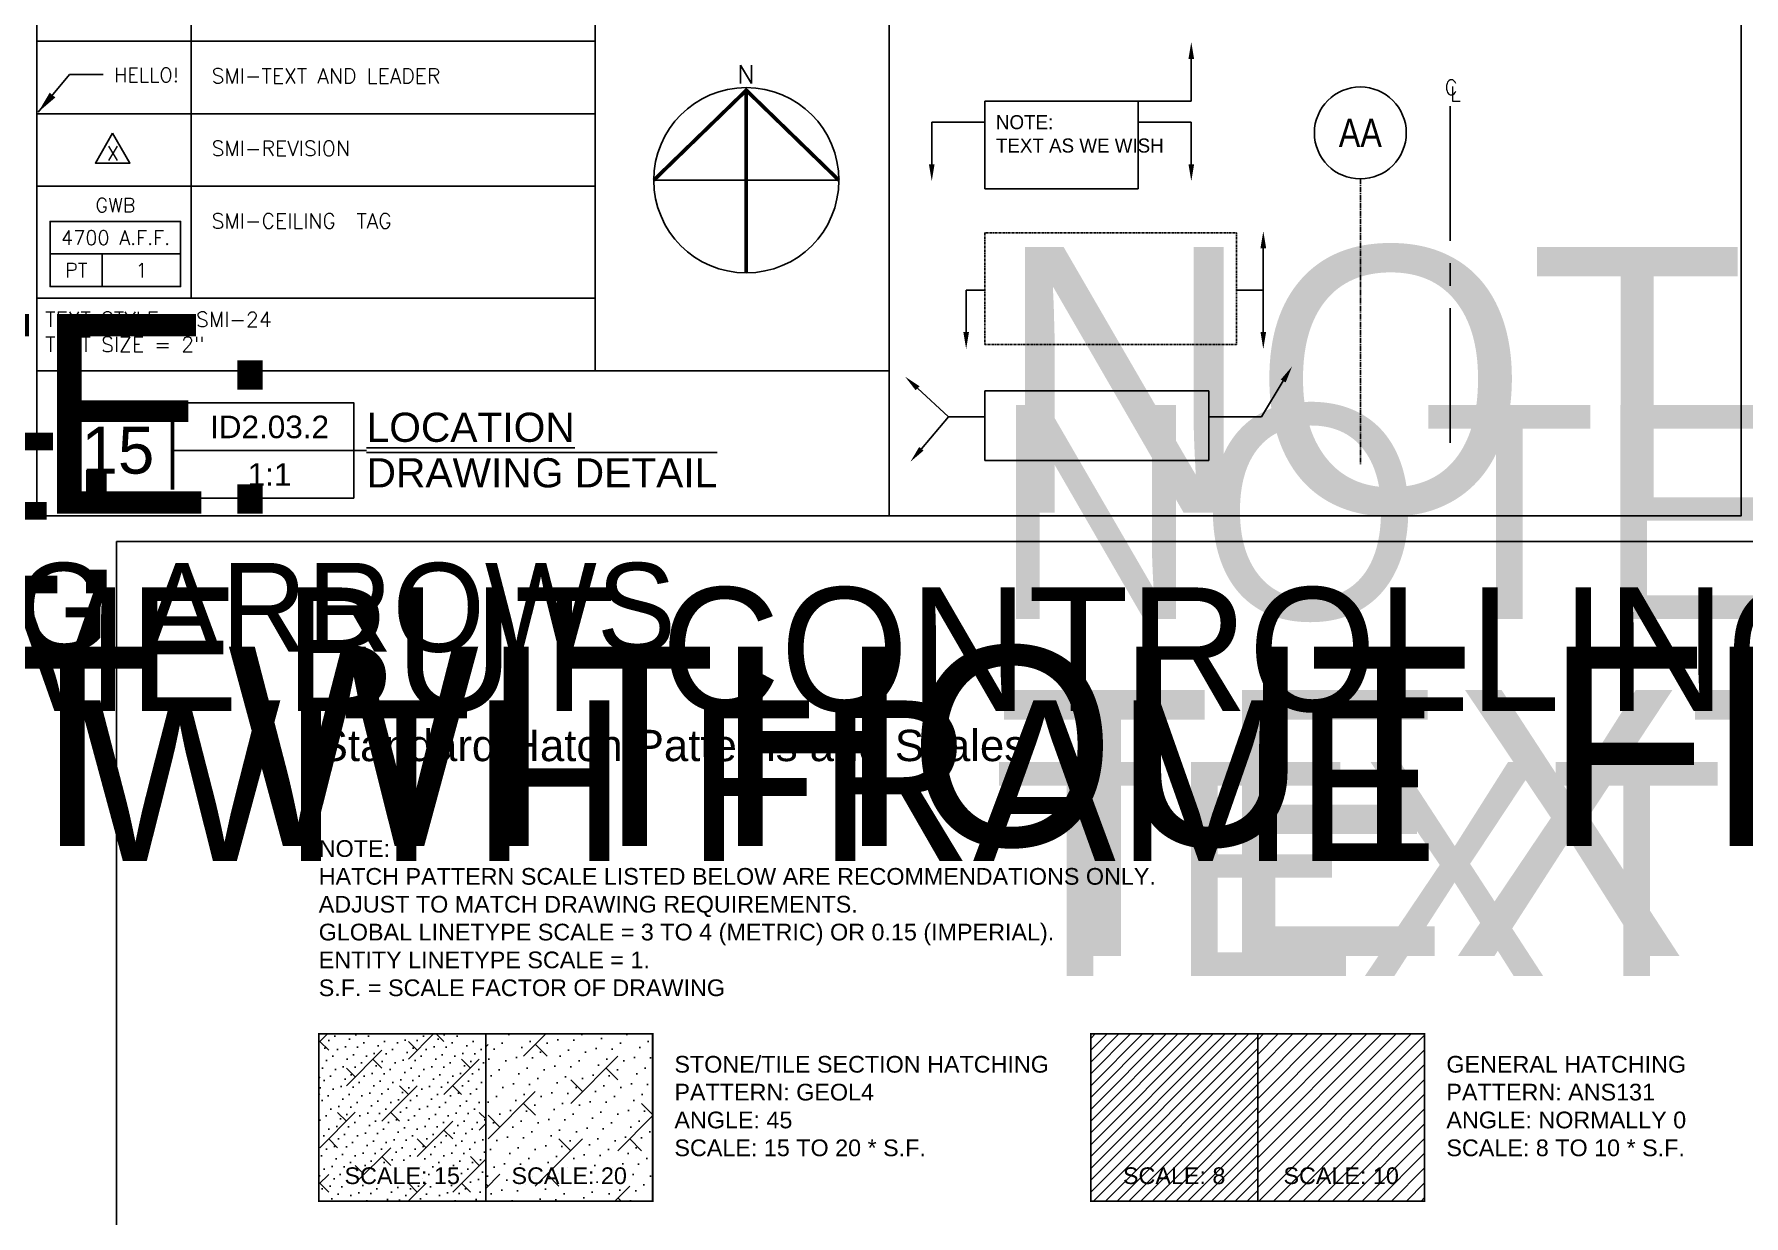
# Model space of a CAD drawing. Header units: inches. Extents: x -8208 to 9368, y -1840 to 1831.
# Drawn here: x -4414.5 to -4109.8, y 779.2 to 989.7 of the extents above; entities that cross this region are included whole.
import ezdxf
from ezdxf.enums import TextEntityAlignment as Align

# ---------------------------------------------------------------- set-up
doc = ezdxf.new("R2018")
doc.units = ezdxf.units.IN
doc.header["$MEASUREMENT"] = 0
doc.linetypes.add('CENTER2', pattern=[1.125, 0.75, -0.125, 0.125, -0.125])
doc.linetypes.add('HIDDEN2', pattern=[0.1875, 0.125, -0.0625])
for name, color, linetype in [('I-Anno-Code', 2, 'Continuous'), ('SM-A-NOTE', 2, 'Continuous'), ('SM-COM-TEXT', 2, 'Continuous'), ('SM-I-SECTION_HATCH', 8, 'Continuous'), ('SM-RCP-TEXT', 2, 'Continuous')]:
    doc.layers.add(name, color=color, linetype=linetype)
doc.styles.add('ATTRIBUTES-1', font='romans.shx', dxfattribs={"height": 0.082031})
doc.styles.add('Grid_STANDARD', font='ARIALN.TTF')
doc.styles.add('ROMANS65', font='ROMANS.shx', dxfattribs={"height": 6.5})
doc.styles.add('SHT_ARIAL', font='arial.ttf')
doc.styles.add('SMI-1', font='romans.shx', dxfattribs={"height": 0.082031})
doc.styles.add('SMI-24', font='romans.shx', dxfattribs={"height": 2})
doc.styles.add('SMI-32', font='romans.shx', dxfattribs={"height": 2.667969})
doc.styles.add('SMM-25', font='romans.shx', dxfattribs={"height": 50})
doc.styles.add('SMM_ARIAL', font='arial.ttf')
doc.dimstyles.new('SMI-32', dxfattribs={"dimscale": 32, "dimtxt": 2.667969, "dimasz": 0.125, "dimexe": 0.078125, "dimexo": 0.078125, "dimgap": 0.0625, "dimtad": 1, "dimdec": 4, "dimrnd": 0.25, "dimzin": 3, "dimdsep": 46, "dimlunit": 4, "dimtxsty": 'SMI-32', "dimblk": 'SMI-thick', "dimcen": 0.09375, "dimclrd": 1, "dimclre": 1, "dimclrt": 2, "dimadec": 0, "dimazin": 0, "dimtfac": 0.09375, "dimtdec": 4, "dimtmove": 2, "dimatfit": 3, "dimfxl": 0.078125, "dimfrac": 2, "dimtolj": 1, "dimtzin": 3, "dimarcsym": 0})

# ---------------------------------------------------------------- blocks, each defined once
blk = doc.blocks.new('*U143')
at = {"color": 1, "linetype": 'ByBlock'}
for points in [[(39.38, 0.85, 0.8, 0, 0), (39.38, 3.26, 0, 0, 0)], [(-2.66, -11, 0.8, 0, 0), (-2.66, -13.41, 0, 0, 0)], [(39.38, -11, 0.8, 0, 0), (39.38, -13.41, 0, 0, 0)]]:
    blk.add_lwpolyline(points, format="xyseb", dxfattribs=at)
for points in [[(39.38, -5.08), (39.38, 0.85)], [(0, -5.08), (-2.66, -5.08)], [(-2.66, -5.08), (-2.66, -11)], [(35.61, -5.08), (39.38, -5.08)], [(35.61, -5.08), (39.38, -5.08)], [(39.38, -5.08), (39.38, -11)]]:
    blk.add_lwpolyline(points, dxfattribs=at)
at = {"layer": 'Defpoints', "color": 67, "linetype": 'HIDDEN2'}
for p, q in [((0, 3.02), (0, -12.75)), ((35.61, 3.02), (0, 3.02)), ((35.61, -12.75), (35.61, 3.02)), ((0, -12.75), (35.61, -12.75))]:
    blk.add_line(p, q, dxfattribs=at)
at = {"layer": 'I-Anno-Code', "lineweight": 30, "flags": 104}
blk.add_attdef('Text', text='', height=2, dxfattribs=at).set_placement((1.55, 1.03), align=Align.TOP_LEFT)
blk = doc.blocks.new('*U147')
at = {"color": 0, "linetype": 'ByBlock'}
for p, q in [((0, 3.02), (0, -6.81)), ((31.66, 3.02), (0, 3.02)), ((31.66, -6.81), (31.66, 3.02)), ((0, -6.81), (31.66, -6.81))]:
    blk.add_line(p, q, dxfattribs=at)
at = {"color": 1, "linetype": 'ByBlock'}
for points in [[(-9.53, 3.39, 0.8, 0, 0), (-11.29, 5.02, 0, 0, 0)], [(42.2, 4.42, 0.8, 0, 0), (43.45, 6.47, 0, 0, 0)], [(-9, -5.17, 0.8, 0, 0), (-10.55, -7.01, 0, 0, 0)]]:
    blk.add_lwpolyline(points, format="xyseb", dxfattribs=at)
for points in [[(-5.18, -0.64), (-9.53, 3.39)], [(39.11, -0.64), (42.2, 4.42)], [(-5.18, -0.64), (-9, -5.17)], [(0.09, -0.64), (-5.18, -0.64)], [(0.09, -0.64), (-5.18, -0.64)], [(31.57, -0.64), (39.11, -0.64)]]:
    blk.add_lwpolyline(points, dxfattribs=at)
at = {"layer": 'I-Anno-Code', "lineweight": 30, "flags": 104}
blk.add_attdef('Text', text='', height=2, dxfattribs=at).set_placement((1.55, 1.03), align=Align.TOP_LEFT)
blk = doc.blocks.new('SM REF TAG-L')
at = {"color": 1, "linetype": 'Continuous'}
blk.add_line((14.03, 0), (38.98, 0), dxfattribs=at)
at = {"color": 2, "linetype": 'Continuous'}
blk.add_lwpolyline([(37.38, -6.12), (0, -6.12), (0, 6.12), (37.38, 6.12)], close=True, dxfattribs=at)
at = {"color": 1, "linetype": 'Continuous', "const_width": 0.5}
blk.add_lwpolyline([(14.03, 5.15), (14.03, -5.05)], dxfattribs=at)
at = {"color": 1, "style": 'SHT_ARIAL'}
for tag, p in [('TITLE2', (39, 6.12)), ('%%UTITLE2', (39, 1.11)), ('%%OTITLE1', (39, -4.74))]:
    blk.add_attdef(tag, p, '', height=3.75, dxfattribs=at)
at = {"color": 1, "linetype": 'Continuous', "style": 'SHT_ARIAL'}
for tag, p in [('SHEET', (26.52, 3.03)), ('SCALE', (26.52, -3.09))]:
    blk.add_attdef(tag, text='', height=2.67, dxfattribs=at).set_placement(p, align=Align.MIDDLE)
at = {"color": 1, "style": 'SHT_ARIAL'}
blk.add_attdef('NO', text='', height=6.03, dxfattribs=at).set_placement((7.02, -0.01), align=Align.MIDDLE)
blk = doc.blocks.new('SMI-thick')
at = {"color": 0, "linetype": 'Continuous'}
blk.add_line((-1.078, 0), (1.078, 0), dxfattribs=at)
at = {"color": 4, "linetype": 'Continuous'}
blk.add_line((0.386, 0.386), (-0.386, -0.386), dxfattribs=at)
blk = doc.blocks.new('SMI-REVISION')
at = {"color": 2}
blk.add_lwpolyline([(2.44, 4.23), (0, 0), (4.89, 0)], close=True, dxfattribs=at)
at = {"color": 2, "style": 'ATTRIBUTES-1'}
blk.add_attdef('REV_NO.', text='', height=2, dxfattribs=at).set_placement((2.46, 0.39), align=Align.CENTER)
blk = doc.blocks.new('*U139')
at = {"color": 8, "linetype": 'CENTER2'}
blk.add_line((0, 0), (0, -40.33), dxfattribs=at)
at = {"color": 4, "linetype": 'Continuous'}
blk.add_circle((0, 6.5), 6.5, dxfattribs=at)
at = {"color": 0, "linetype": 'Continuous', "style": 'Grid_STANDARD'}
blk.add_attdef('XX', text='', height=4, dxfattribs=at).set_placement((0, 6.5), align=Align.MIDDLE_CENTER)
blk = doc.blocks.new('*U142')
at = {"color": 0, "linetype": 'ByBlock'}
for p, q in [((0, 3.02), (0, -9.4)), ((21.66, 3.02), (0, 3.02)), ((21.66, -9.4), (21.66, 3.02)), ((0, -9.4), (21.66, -9.4))]:
    blk.add_line(p, q, dxfattribs=at)
at = {"color": 1, "linetype": 'ByBlock'}
for points in [[(29.19, 8.95, 0.8, 0, 0), (29.19, 11.35, 0, 0, 0)], [(-7.53, -5.91, 0.8, 0, 0), (-7.53, -8.31, 0, 0, 0)], [(29.19, -5.91, 0.8, 0, 0), (29.19, -8.31, 0, 0, 0)]]:
    blk.add_lwpolyline(points, format="xyseb", dxfattribs=at)
for points in [[(29.19, 3.02), (29.19, 8.95)], [(21.66, 3.02), (29.19, 3.02)], [(0, 0.02), (-7.53, 0.02)], [(-7.53, 0.02), (-7.53, -5.91)], [(21.66, 0.02), (29.19, 0.02)], [(29.19, 0.02), (29.19, -5.91)]]:
    blk.add_lwpolyline(points, dxfattribs=at)
at = {"layer": 'I-Anno-Code', "lineweight": 30, "flags": 104}
blk.add_attdef('Text', text='', height=2, dxfattribs=at).set_placement((1.55, 1.03), align=Align.TOP_LEFT)
blk = doc.blocks.new('SMI-ceiling_tag')
at = {"color": 1}
blk.add_line((-11.08, -6.91), (-11.08, -2.3), dxfattribs=at)
blk.add_lwpolyline([(-18.46, -2.3), (0, -2.3), (0, 2.3), (-18.46, 2.3)], close=True, dxfattribs=at)
at = {"color": 3}
blk.add_lwpolyline([(-18.46, 2.3), (-18.46, -6.91), (0, -6.91), (0, 2.3), (-18.46, 2.3)], dxfattribs=at)
at = {"color": 2, "style": 'ATTRIBUTES-1'}
for tag, p in [('MATERIAL', (-9.23, 4.6)), ('C.HEIGHT', (-9.2, 0)), ('FINISH', (-14.77, -4.6)), ('NO.', (-5.54, -4.66))]:
    blk.add_attdef(tag, text='', height=2, dxfattribs=at).set_placement(p, align=Align.MIDDLE_CENTER)
blk = doc.blocks.new('SMI-NORTH')
at = {"color": 8, "linetype": 'Continuous'}
blk.add_line((0.5156, 0), (-0.5156, 0), dxfattribs=at)
at = {"color": 8, "linetype": 'Continuous', "const_width": 0.0206}
for points in [[(-0.5156, 0), (0, 0.501), (0.5156, 0)], [(0, -0.5156), (0, 0.5053)]]:
    blk.add_lwpolyline(points, dxfattribs=at)
at = {"color": 8, "linetype": 'Continuous'}
blk.add_circle((0, 0), 0.5156, dxfattribs=at)
at = {"color": 2, "linetype": 'Continuous', "style": 'ROMANS65'}
blk.add_text('N', height=0.1005, dxfattribs=at).set_placement((-0.0486, 0.5393))
blk = doc.blocks.new('*U208')
at = {"color": 8, "linetype": 'CENTER2'}
blk.add_line((0, -0.1062), (0, -2.0993), dxfattribs=at)
at = {"color": 2, "char_height": 0.082, "style": 'SMI-1'}
for s, insert, width, attachment_point in [('C', (-0.0309, 0.039), 0.067323, 1), ('L', (0, -0.0794), 0.091696, 7)]:
    blk.add_mtext(s, dxfattribs=dict(at, insert=insert, width=width, attachment_point=attachment_point))

msp = doc.modelspace()

# ---------------------------------------------------------------- hatches: boundary and pattern name
h = msp.add_hatch()
h.set_pattern_fill('ANSI31', color=256, scale=14.88003, style=0)
h.set_pattern_definition([(45, (-4399.8197, 483.5681), (-1.315221, 1.315221), [])])
h.paths.add_polyline_path([(-4166.67594, 811.61355), (-4196.436, 811.61355), (-4196.436, 781.85349), (-4166.67594, 781.85349)])
at = {"layer": 'SM-I-SECTION_HATCH'}
h = msp.add_hatch(dxfattribs=at)
h.set_pattern_fill('GEOL4', color=256, scale=22.320045, angle=45, style=0)
h.set_pattern_definition([(45, (-4404.636, 485.1464), (4.734796, 11.04786), [8.92802, -13.39203]), (135, (-4401.48, 485.146), (-11.04786, -4.7348), [2.232, -8.92802, 2.232, -4.464]), (135, (-4399.901, 489.881), (-11.04786, -4.7348), [2.232, -4.464, 2.232, -8.92802]), (135, (-4403.4524, 484.9097), (-9.86416, 5.918496), [0, -2.008804, 0, -2.455205, 0, -2.232004]), (135, (-4402.3476, 485.6988), (-9.86416, 5.918496), [0, -2.008804, 0, -2.008804, 0, -2.678405])])
h.paths.add_polyline_path([(-4334.03278, 781.85349), (-4334.03278, 811.61355), (-4363.79284, 811.61355), (-4363.79284, 781.85349)])
h = msp.add_hatch(dxfattribs=at)
h.set_pattern_fill('GEOL4', color=256, scale=29.76006, angle=45, style=0)
h.set_pattern_definition([(45, (-4405.162, 485.6725), (6.31306, 14.73048), [11.904, -17.85604]), (135, (-4400.953, 485.673), (-14.7305, -6.31306), [2.976, -11.904, 2.976, -5.952]), (135, (-4398.849, 491.986), (-14.7305, -6.31306), [2.976, -5.952, 2.976, -11.904]), (135, (-4403.584, 485.357), (-13.152212, 7.891327), [0, -2.678405, 0, -3.273607, 0, -2.976006]), (135, (-4402.111, 486.409), (-13.152212, 7.891327), [0, -2.678405, 0, -2.678405, 0, -3.571207])])
h.paths.add_polyline_path([(-4304.27272, 811.61355), (-4334.03278, 811.61355), (-4334.03278, 781.85349), (-4304.27272, 781.85349)])
h = msp.add_hatch(dxfattribs=at)
h.set_pattern_fill('ANSI31', color=256, scale=11.904024, style=0)
h.set_pattern_definition([(45, (-4399.8197, 483.5681), (-1.052177, 1.052177), [])])
h.paths.add_polyline_path([(-4196.436, 781.85349), (-4196.436, 811.61355), (-4226.19606, 811.61355), (-4226.19606, 781.85349)])

# ---------------------------------------------------------------- linework, layer by layer
for p, q in [((-4386.50142, 1160.12631), (-4386.50142, 942.68148)), ((-4314.53821, 1160.12631), (-4314.53821, 929.76146)), ((-4414.04521, 988.46724), (-4314.53821, 988.46724)), ((-4414.04521, 975.54722), (-4314.53821, 975.54722)), ((-4414.04521, 962.62721), (-4314.53821, 962.62721)), ((-4414.04521, 942.68148), (-4314.53821, 942.68148)), ((-4414.04521, 929.76146), (-4262.14829, 929.76146))]:
    msp.add_line(p, q)
at = {"color": 30}
msp.add_lwpolyline([(-4262.14829, 1160.12631), (-4414.04521, 1160.12631), (-4414.04521, 903.92144), (-4262.14829, 903.92144)], dxfattribs=at)
for points in [[(-4262.14829, 903.92144), (-4110.25138, 903.92144), (-4110.25138, 1160.12631), (-4262.14829, 1160.12631)], [(-4399.81965, 899.31618), (-3750.15812, 899.31618), (-3750.15812, 433.84582), (-4399.81965, 433.84582)]]:
    msp.add_lwpolyline(points, close=True, dxfattribs=at)
at = {"const_width": 0.2976}
for points in [[(-4363.79284, 781.85349), (-4334.03278, 781.85349), (-4334.03278, 811.61355), (-4363.79284, 811.61355)], [(-4334.03278, 781.85349), (-4304.27272, 781.85349), (-4304.27272, 811.61355), (-4334.03278, 811.61355)], [(-4226.19606, 781.85349), (-4196.436, 781.85349), (-4196.436, 811.61355), (-4226.19606, 811.61355)], [(-4196.436, 781.85349), (-4166.67594, 781.85349), (-4166.67594, 811.61355), (-4196.436, 811.61355)]]:
    msp.add_lwpolyline(points, close=True, dxfattribs=at)

# ---------------------------------------------------------------- block references
at = {"color": 1}
ref = msp.add_blockref('*U142', (-4245.04431, 974.00516), dxfattribs=dict(at, xscale=1.259842519685039, yscale=1.259842519685039, zscale=1.259842519685039))
lines = msp.add_mtext('NOTE:\\PTEXT AS WE WISH', dxfattribs={"layer": 'I-Anno-Code', "insert": (-4243.08722, 975.29837), "char_height": 2.5, "attachment_point": 1})
ref.add_attrib('Text', '', (-4243.08722, 975.29837), dxfattribs={"flags": 104}).embed_mtext(lines)
at = {"xscale": 32, "yscale": 32, "zscale": 32}
for name, p in [('SMI-NORTH', (-4287.58384, 963.69951)), ('*U208', (-4162.14451, 980.31399))]:
    msp.add_blockref(name, p, dxfattribs=at)
at = {"xscale": 1.259842519685039, "yscale": 1.259842519685039, "zscale": 1.259842519685039}
for name, p, values in [('*U139', (-4178.13722, 963.93937), {'XX': 'AA'}), ('SMI-REVISION', (-4403.59916, 966.74867), {'REV_NO.': 'X'})]:
    msp.add_blockref(name, p, dxfattribs=at).add_auto_attribs(values)
ref = msp.add_blockref('*U143', (-4245.04431, 950.52603), dxfattribs=dict(xscale=1.259842519685039, yscale=1.259842519685039, zscale=1.259842519685039))
lines = msp.add_mtext('NOTE: \\PTEXT WITHOUT FRAME BUT CONTROLLING ARROWS', dxfattribs={"layer": 'I-Anno-Code', "insert": (-4243.08722, 951.81924), "char_height": 47.3572854, "attachment_point": 1})
ref.add_attrib('Text', '', (-4243.08722, 951.81924), dxfattribs={"flags": 104}).embed_mtext(lines)
ref = msp.add_blockref('*U143', (-4516.06984, 938.87489), dxfattribs=dict(xscale=0.9448818897637795, yscale=0.9448818897637795, zscale=0.9448818897637795))
lines = msp.add_mtext('NOTE: \\PTEXT WITHOUT FRAME BUT CONTROLLING ARROWS', dxfattribs={"layer": 'I-Anno-Code', "insert": (-4514.60201, 939.84479), "char_height": 35.5179641, "attachment_point": 1})
ref.add_attrib('Text', '', (-4514.60201, 939.84479), dxfattribs={"flags": 104}).embed_mtext(lines)
ref = msp.add_blockref('*U143', (-4711.1469, 927.22374), dxfattribs=dict(xscale=0.6299212598425197, yscale=0.6299212598425197, zscale=0.6299212598425197))
lines = msp.add_mtext('NOTE: \\PTEXT WITHOUT FRAME BUT CONTROLLING ARROWS', dxfattribs={"layer": 'I-Anno-Code', "insert": (-4710.16835, 927.87034), "char_height": 22.0222577, "attachment_point": 1})
ref.add_attrib('Text', '', (-4710.16835, 927.87034), dxfattribs={"flags": 104}).embed_mtext(lines)
ref = msp.add_blockref('SM REF TAG-L', (-4409.31003, 915.55796), dxfattribs=dict(xscale=1.385826771653543, yscale=1.385826771653543, zscale=1.385826771653543))
ref.add_attrib('SHEET', 'ID2.03.2', dxfattribs={"color": 1, "linetype": 'Continuous', "height": 4.018898, "style": 'SMM_ARIAL'}).set_placement((-4372.56292, 919.75661), align=Align.MIDDLE)
ref.add_attrib('%%UTITLE2', '%%uLOCATION', (-4355.26364, 917.09662), dxfattribs={"color": 1, "height": 5.1968504, "style": 'SMM_ARIAL'})
ref.add_attrib('%%OTITLE1', '%%oDRAWING DETAIL', (-4355.26364, 908.98527), dxfattribs={"color": 1, "height": 5.1968504, "style": 'SMM_ARIAL'})
ref.add_attrib('SCALE', '1:1', dxfattribs={"color": 1, "linetype": 'Continuous', "height": 4.018898, "style": 'SMM_ARIAL'}).set_placement((-4372.56292, 911.28142), align=Align.MIDDLE)
ref.add_attrib('NO', '15', dxfattribs={"color": 1, "height": 8.351563, "style": 'SMM_ARIAL'}).set_placement((-4399.58604, 915.5495), align=Align.MIDDLE)
ref = msp.add_blockref('*U143', (-4847.12463, 921.39816), dxfattribs=dict(xscale=0.4724409448818898, yscale=0.4724409448818898, zscale=0.4724409448818898))
lines = msp.add_mtext('NOTE: \\PTEXT WITHOUT FRAME BUT CONTROLLING ARROWS', dxfattribs={"layer": 'I-Anno-Code', "insert": (-4846.39072, 921.88311), "char_height": 15.8129235, "attachment_point": 1})
ref.add_attrib('Text', '', (-4846.39072, 921.88311), dxfattribs={"flags": 104}).embed_mtext(lines)
at = {"layer": 'SM-COM-TEXT', "color": 3}
ref = msp.add_blockref('*U147', (-4245.04431, 922.37222), dxfattribs=dict(at, xscale=1.259842519685039, yscale=1.259842519685039, zscale=1.259842519685039))
lines = msp.add_mtext('NOTE:\\PTEXT WITH FRAME', dxfattribs={"layer": 'SM-A-NOTE', "insert": (-4243.68714, 923.66542), "char_height": 38.1541541, "attachment_point": 1})
ref.add_attrib('Text', '', (-4243.68714, 923.66542), dxfattribs={"flags": 104}).embed_mtext(lines)
ref = msp.add_blockref('*U147', (-4516.06984, 917.75952), dxfattribs=dict(at, xscale=0.9448818897637795, yscale=0.9448818897637795, zscale=0.9448818897637795))
lines = msp.add_mtext('NOTE:\\PTEXT WITH FRAME', dxfattribs={"layer": 'SM-A-NOTE', "insert": (-4515.05196, 918.72943), "char_height": 28.6156156, "attachment_point": 1})
ref.add_attrib('Text', '', (-4515.05196, 918.72943), dxfattribs={"flags": 104}).embed_mtext(lines)
at = {"layer": 'SM-RCP-TEXT'}
ref = msp.add_blockref('SMI-ceiling_tag', (-4388.40785, 953.46164), dxfattribs=dict(at, xscale=1.259842519685039, yscale=1.259842519685039, zscale=1.259842519685039))
ref.add_attrib('NO.', '1', dxfattribs={"layer": '0', "color": 2, "height": 2.52, "style": 'ATTRIBUTES-1'}).set_placement((-4395.38423, 947.6602), align=Align.MIDDLE_CENTER)
ref.add_attrib('FINISH', 'PT', dxfattribs={"layer": '0', "color": 2, "height": 2.52, "style": 'ATTRIBUTES-1'}).set_placement((-4407.01154, 947.6602), align=Align.MIDDLE_CENTER)
ref.add_attrib('MATERIAL', 'GWB', dxfattribs={"layer": '0', "color": 2, "height": 2.52, "style": 'ATTRIBUTES-1'}).set_placement((-4400.03516, 959.26308), align=Align.MIDDLE_CENTER)
ref.add_attrib('C.HEIGHT', '4700 A.F.F.', dxfattribs={"layer": '0', "color": 2, "height": 2.52, "style": 'ATTRIBUTES-1'}).set_placement((-4399.99886, 953.46164), align=Align.MIDDLE_CENTER)

# ---------------------------------------------------------------- texts
at = {"color": 2, "insert": (-4400.29608, 983.71169), "char_height": 2.519685, "width": 31.496063, "attachment_point": 1, "style": 'SMM-25'}
msp.add_mtext('HELLO!', dxfattribs=at)
at = {"color": 2, "char_height": 2.6666667, "attachment_point": 7, "style": 'SMI-24'}
for s, insert in [('SMI-TEXT AND LEADER', (-4382.90558, 980.96133)), ('SMI-REVISION', (-4382.90558, 968.04132)), ('SMI-CEILING  TAG', (-4382.90558, 955.12131)), ('TEXT STYLE = SMI-24\\PTEXT SIZE = 2"', (-4412.53119, 933.11676))]:
    msp.add_mtext(s, dxfattribs=dict(at, insert=insert))
at = {"color": 4, "attachment_point": 1, "style": 'SMM_ARIAL'}
for s, insert, char_height in [('Standard Hatch Patterns and Scales', (-4363.79284, 865.79605), 5.5800112), ('NOTE:\\PHATCH PATTERN SCALE LISTED BELOW ARE RECOMMENDATIONS ONLY.\\PADJUST TO MATCH DRAWING REQUIREMENTS.\\PGLOBAL LINETYPE SCALE = 3 TO 4 (METRIC) OR 0.15 (IMPERIAL).\\PENTITY LINETYPE SCALE = 1.\\PS.F. = SCALE FACTOR OF DRAWING', (-4363.79284, 846.13596), 2.976006)]:
    msp.add_mtext(s, dxfattribs=dict(at, insert=insert, char_height=char_height))
at = {"color": 3, "char_height": 2.976006, "style": 'SMM_ARIAL'}
for s, insert, attachment_point in [('STONE/TILE SECTION HATCHING\\PPATTERN: GEOL4\\PANGLE: 45\\PSCALE: 15 TO 20 * S.F.', (-4300.39608, 807.7003), 1), ('GENERAL HATCHING\\PPATTERN: ANS131\\PANGLE: NORMALLY 0\\PSCALE: 8 TO 10 * S.F.', (-4162.7993, 807.7003), 1), ('SCALE: 15', (-4348.91281, 784.8295), 8), ('SCALE: 20', (-4319.15275, 784.8295), 8), ('SCALE: 8', (-4211.31603, 784.8295), 8), ('SCALE: 10', (-4181.55597, 784.8295), 8)]:
    msp.add_mtext(s, dxfattribs=dict(at, insert=insert, attachment_point=attachment_point))

# ---------------------------------------------------------------- leaders
at = {"color": 0, "ltscale": 0.5}
msp.add_leader([(-4413.81636, 975.80825), (-4408.18733, 982.51169), (-4402.21608, 982.51169)], dimstyle='SMI-32', dxfattribs=at)

doc.saveas('drawing.dxf')
